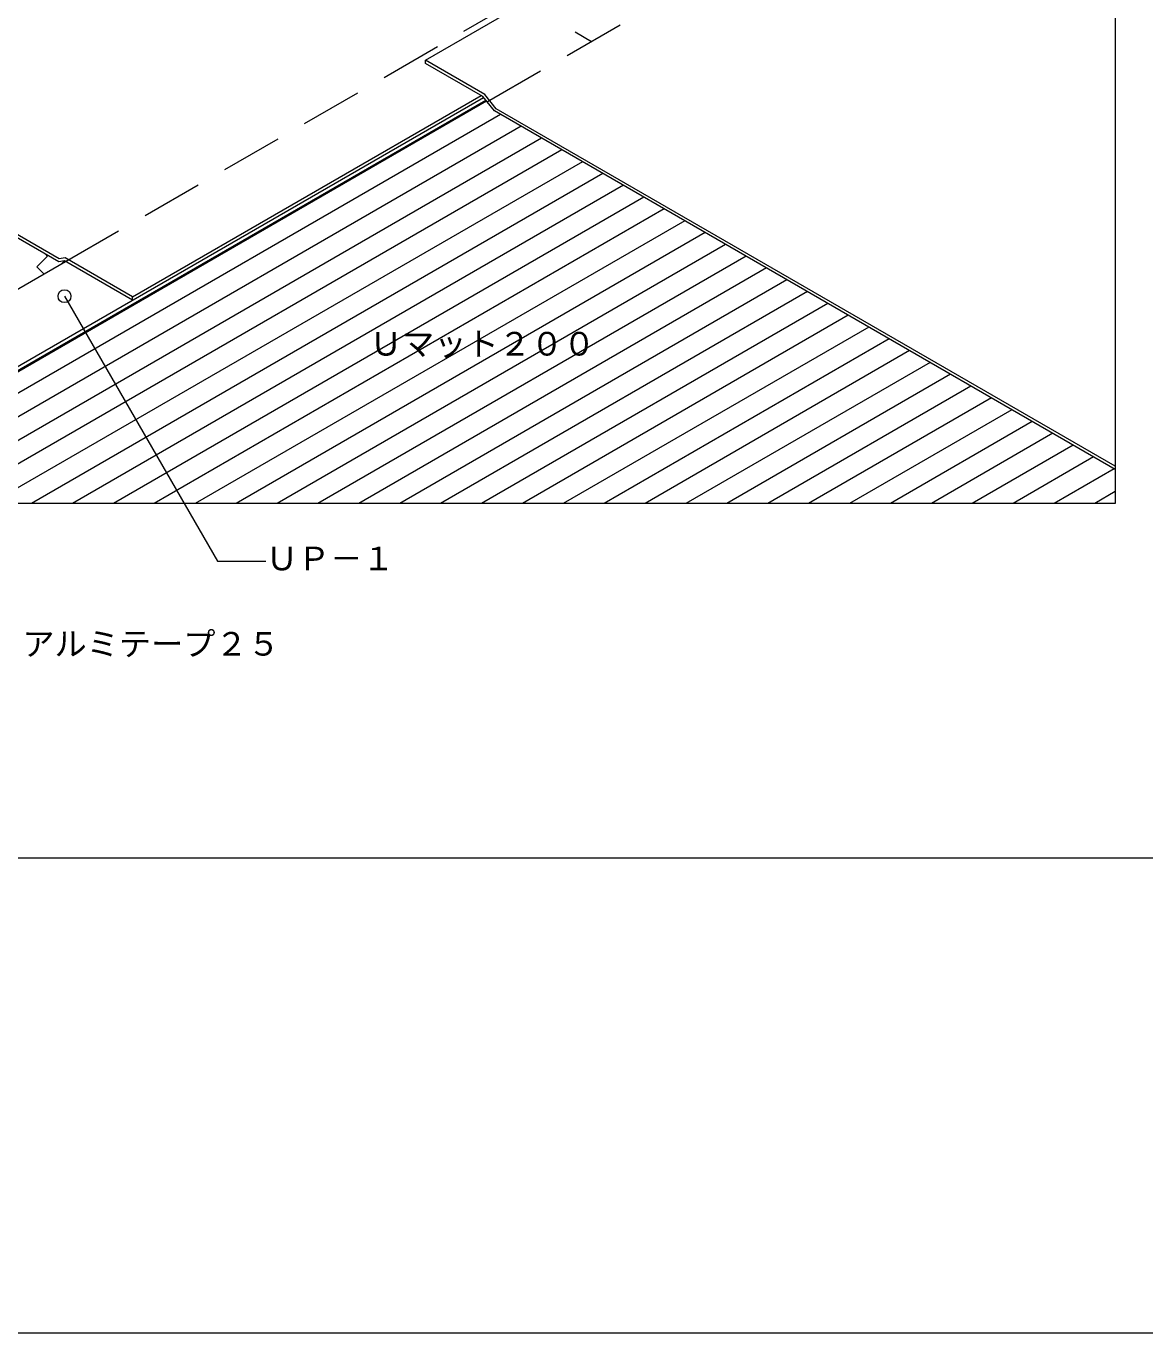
# Model space of a CAD drawing. Units: millimetres, scale not verified. Extents: x -1380 to 1380, y -955 to 955.
# Drawn here: x 24 to 718, y -955 to -144 of the extents above; entities that cross this region are included whole.
import ezdxf
from ezdxf.enums import TextEntityAlignment as Align

# ---------------------------------------------------------------- set-up
doc = ezdxf.new("R2010")
doc.units = ezdxf.units.MM
doc.header["$LTSCALE"] = 3
doc.linetypes.add('USER1', pattern=[19.05, 12.7, -6.35])
for name, color, linetype, lineweight in [('0-0_0', 7, 'Continuous', 18), ('0-1_WAKU', 7, 'Continuous', 18), ('0-3_BOUSUI', 1, 'Continuous', 18), ('0-4_MOJI', 7, 'Continuous', 18), ('0-5_HATCH', 9, 'Continuous', 18), ('0-7_KANAMONO', 4, 'Continuous', 18)]:
    doc.layers.add(name, color=color, linetype=linetype, lineweight=lineweight)
doc.styles.add('ＭＳ ゴシック', font='')
doc.styles.get('ＭＳ ゴシック').set_extended_font_data('MS Gothic')

msp = doc.modelspace()

# ---------------------------------------------------------------- linework, layer by layer
at = {"layer": '0-0_0'}
msp.add_lwpolyline([(-900, -660), (900, -660), (900, 540), (-900, 540)], close=True, dxfattribs=at)
at = {"layer": '0-0_0', "lineweight": 9}
msp.add_lwpolyline([(-700, 320), (700, 320), (700, -440), (-700, -440)], close=True, dxfattribs=at)
at = {"layer": '0-1_WAKU'}
msp.add_lwpolyline([(-1380, -955), (1380, -955), (1380, 955), (-1380, 955)], close=True, dxfattribs=at)
at = {"layer": '0-3_BOUSUI'}
for p, q in [((271.507, -164.811), (343.645, -123.162)), ((271.507, -166.811), (271.507, -164.811)), ((89.642, -311.811), (306.148, -186.811)), ((89.642, -313.811), (89.642, -311.811))]:
    msp.add_line(p, q, dxfattribs=at)
for points in [[(700, -416.901), (315.51, -194.916), (308.331, -186.071), (271.507, -164.811)], [(700, -418.901), (314.367, -196.256), (307.188, -187.411), (271.507, -166.811)], [(89.642, -311.811), (47.694, -287.592), (44.147, -288.244), (-52.312, -232.554), (-55.402, -228.769), (-91.184, -208.111)], [(89.642, -313.811), (47.38, -289.411), (43.833, -290.063), (-53.452, -233.895), (-56.543, -230.111), (-91.184, -210.111)]]:
    msp.add_lwpolyline(points, dxfattribs=at)
at = {"layer": '0-4_MOJI'}
msp.add_lwpolyline([(47.358, -311.353), (142.358, -475.897), (172.358, -475.897)], dxfattribs=at)
msp.add_circle((47.358, -311.353), 4, dxfattribs=at)
at = {"layer": '0-5_HATCH'}
for p, q in [((318.243, -198.493), (-100.059, -440)), ((330.943, -205.826), (-74.659, -440)), ((343.643, -213.158), (-49.259, -440)), ((356.343, -220.49), (-23.859, -440)), ((369.043, -227.823), (1.541, -440)), ((381.743, -235.155), (26.941, -440)), ((394.443, -242.487), (52.341, -440)), ((407.143, -249.82), (77.741, -440)), ((419.843, -257.152), (103.141, -440)), ((432.543, -264.484), (128.541, -440)), ((445.243, -271.817), (153.941, -440)), ((457.943, -279.149), (179.341, -440)), ((30.161, -293.19), (36.896, -286.454)), ((36.896, -286.454), (35.957, -285.515)), ((45.788, -291.033), (47.399, -289.422)), ((470.643, -286.482), (204.741, -440)), ((34.513, -297.542), (30.161, -293.19)), ((483.343, -293.814), (230.141, -440)), ((496.043, -301.146), (255.541, -440)), ((508.743, -308.479), (280.941, -440)), ((521.443, -315.811), (306.341, -440)), ((534.143, -323.143), (331.741, -440)), ((546.843, -330.476), (357.141, -440)), ((559.543, -337.808), (382.541, -440)), ((572.243, -345.14), (407.941, -440)), ((584.943, -352.473), (433.341, -440)), ((597.643, -359.805), (458.741, -440)), ((610.343, -367.137), (484.141, -440)), ((623.043, -374.47), (509.541, -440)), ((635.743, -381.802), (534.941, -440)), ((648.443, -389.134), (560.341, -440)), ((661.143, -396.467), (585.741, -440)), ((673.843, -403.799), (611.141, -440)), ((686.543, -411.131), (636.541, -440)), ((699.243, -418.464), (661.941, -440)), ((700, -432.691), (687.341, -440))]:
    msp.add_line(p, q, dxfattribs=at)
at = {"layer": '0-7_KANAMONO', "linetype": 'USER1'}
for p, q in [((67.546, 24.215), (374.711, -153.126)), ((47.989, -289.762), (329.68, -127.127)), ((310.005, -190.484), (416.364, -129.077))]:
    msp.add_line(p, q, dxfattribs=at)
at = {"layer": '0-7_KANAMONO'}
for p, q in [((-61.912, -401.311), (307.63, -187.955)), ((-60.967, -403.961), (309.397, -190.132)), ((-60.873, -403.111), (308.956, -189.589)), ((-60.873, -403.411), (309.122, -189.794)), ((-103.87, -377.438), (47.989, -289.762))]:
    msp.add_line(p, q, dxfattribs=at)

# ---------------------------------------------------------------- texts
at = {"layer": '0-4_MOJI', "style": 'ＭＳ ゴシック'}
for s, p in [('Ｕマット２００', (237.033, -352.593)), ('ＵＰ－１', (172.358, -485.897)), ('アルミテープ２５', (21.143, -538.911))]:
    msp.add_text(s, height=14.66, dxfattribs=at).set_placement(p, align=Align.BOTTOM_LEFT)

doc.saveas('drawing.dxf')
